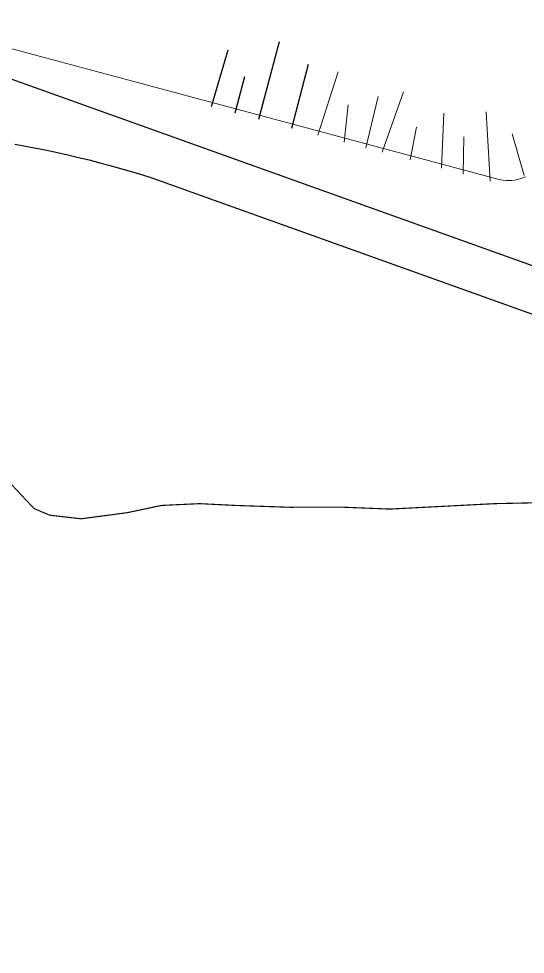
# Model space of a CAD drawing. Header units: inches. Extents: x -3368894 to 5148796, y 84 to 10864301.
# Drawn here: x 502451.88 to 502474.08, y 4346431.23 to 4346472.22 of the extents above; entities that cross this region are included whole.
import ezdxf

# ---------------------------------------------------------------- set-up
doc = ezdxf.new("R2010")
doc.units = ezdxf.units.IN
doc.header["$MEASUREMENT"] = 0
for name, color, linetype, lineweight in [('cm_campiture', 252, 'Continuous', 9), ('cm_quote', 174, 'Continuous', 0), ('cp_limite laguna_linea', 252, 'Continuous', 9), ('cp_piattaforme volumi_linea', 4, 'Continuous', 25), ('cp_pozzette_linee', 142, 'Continuous', 9)]:
    doc.layers.add(name, color=color, linetype=linetype, lineweight=lineweight)
doc.layers.add('cp_vegetazione_linee', color=34, linetype='Continuous')
doc.styles.get("Standard").update_dxf_attribs({"font": 'GOTHIC.TTF'})
doc.dimstyles.new('Quote 200', dxfattribs={"dimtxt": 0.5, "dimasz": 0.2, "dimexe": 1.25, "dimexo": 0.625, "dimgap": 0.2, "dimtad": 1, "dimzin": 1, "dimtxsty": 'Standard', "dimblk": 'ARCHTICK', "dimcen": 2.5, "dimse1": 1, "dimse2": 1, "dimazin": 0, "dimtfac": 1, "dimtmove": 0, "dimatfit": 3, "dimldrblk": 'NONE', "dimfxl": 1, "dimlwd": 0, "dimarcsym": 0})

# ---------------------------------------------------------------- blocks, each defined once
blk = doc.blocks.new('_ArchTick')
at = {"color": 0, "linetype": 'ByBlock', "const_width": 0.15}
blk.add_lwpolyline([(-0.5, -0.5), (0.5, 0.5)], dxfattribs=at)
blk = doc.blocks.new('*D263')
at = {"layer": 'cm_quote', "color": 0, "lineweight": 0, "transparency": 16777216}
for p, q in [((-3368891.703, 8689622.26), (-929594.242, 10864300.067)), ((-3368894.34, 8689619.909), (-3368891.703, 8689622.26))]:
    blk.add_line(p, q, dxfattribs=at)
at = {"layer": 'DEFPOINTS', "color": 0, "transparency": 16777216}
for p in [(-3368891.703, 8689622.26), (503231.569, 4346330.378), (503228.933, 4346328.028)]:
    blk.add_point(p, dxfattribs=at)
at = {"layer": 'cm_quote', "color": 0, "lineweight": 0, "transparency": 16777216, "xscale": 0.2, "yscale": 0.2, "zscale": 0.2}
for p, rotation in [((-3368891.703, 8689622.26), 41.71758129249201), ((-3368894.34, 8689619.909), 221.717581292492)]:
    blk.add_blockref('_ArchTick', p, dxfattribs=dict(at, rotation=rotation))
at = {"layer": 'cm_quote', "color": 0, "transparency": 16777216, "insert": (-929595.199, 10864299.865), "char_height": 0.5, "attachment_point": 5, "rotation": 41.7176}
blk.add_mtext('3,53', dxfattribs=at)
blk = doc.blocks.new('_None')

msp = doc.modelspace()

# ---------------------------------------------------------------- linework, layer by layer
at = {"layer": 'cm_campiture', "color": 253, "ltscale": 0.5}
for points in [[(502464.992, 4346467.125), (502465.887, 4346469.892)], [(502467.099, 4346466.561), (502467.63, 4346468.82)], [(502467.804, 4346466.372), (502468.737, 4346469.021)], [(502466.142, 4346466.817), (502466.323, 4346468.451)], [(502470.405, 4346465.675), (502470.513, 4346468.083)], [(502472.538, 4346465.104), (502472.357, 4346468.15)], [(502469.037, 4346466.042), (502469.307, 4346467.479)], [(502474.022, 4346465.355), (502473.497, 4346467.178)], [(502471.363, 4346465.419), (502471.385, 4346467.044)]]:
    msp.add_lwpolyline(points, dxfattribs=at)
at = {"layer": 'cp_limite laguna_linea', "const_width": 0.05}
msp.add_lwpolyline([(502484.594, 4346449.605), (502484.119, 4346450.105), (502481.718, 4346450.639), (502480.127, 4346450.896), (502476.475, 4346451.055), (502472.745, 4346450.975), (502468.141, 4346450.737), (502465.978, 4346450.824), (502463.775, 4346450.816), (502461.394, 4346450.896), (502459.807, 4346450.975), (502458.14, 4346450.896), (502456.632, 4346450.578), (502454.62, 4346450.311), (502453.244, 4346450.469), (502452.556, 4346450.76), (502451.313, 4346452.086)], dxfattribs=at)
at = {"layer": 'cp_limite laguna_linea', "lineweight": 18, "const_width": 0.05}
msp.add_lwpolyline([(502484.594, 4346449.605), (502484.119, 4346450.105), (502481.718, 4346450.639), (502480.127, 4346450.896), (502476.475, 4346451.055), (502472.745, 4346450.975), (502468.141, 4346450.737), (502465.978, 4346450.824), (502463.775, 4346450.816), (502461.394, 4346450.896), (502459.807, 4346450.975), (502458.14, 4346450.896), (502456.632, 4346450.578), (502454.62, 4346450.311), (502453.244, 4346450.469), (502452.556, 4346450.76), (502451.313, 4346452.086)], dxfattribs=at)
at = {"layer": 'cp_piattaforme volumi_linea'}
for points in [[(502408.706, 4346461.765), (502427.548, 4346466.652), (502442.933, 4346470.643), (502443.646, 4346470.802), (502444.367, 4346470.915), (502445.095, 4346470.979), (502445.825, 4346470.994), (502446.555, 4346470.961), (502447.28, 4346470.88), (502447.999, 4346470.751), (502448.708, 4346470.574), (502449.403, 4346470.351), (502489.955, 4346455.83)], [(502451.708, 4346466.729), (502452.177, 4346466.645), (502452.645, 4346466.555), (502453.112, 4346466.461), (502453.578, 4346466.362), (502454.043, 4346466.258), (502454.507, 4346466.149), (502454.97, 4346466.035), (502455.432, 4346465.916), (502455.892, 4346465.792), (502456.351, 4346465.664), (502456.808, 4346465.53), (502457.264, 4346465.392), (502457.719, 4346465.249), (502489.279, 4346453.948)]]:
    msp.add_lwpolyline(points, dxfattribs=at)
at = {"layer": 'cp_pozzette_linee'}
msp.add_lwpolyline([(502474.09, 4346465.299), (502473.975, 4346465.251), (502473.856, 4346465.21), (502473.736, 4346465.178), (502473.613, 4346465.155), (502473.489, 4346465.14), (502473.364, 4346465.133), (502473.239, 4346465.135), (502473.114, 4346465.146), (502472.991, 4346465.166), (502472.869, 4346465.194), (502448.466, 4346471.73)], dxfattribs=at)
at = {"layer": 'cp_vegetazione_linee'}
for points in [[(502462.402, 4346467.819), (502463.306, 4346471.233)], [(502460.337, 4346468.372), (502461.06, 4346470.864)], [(502463.845, 4346467.432), (502464.58, 4346470.227)], [(502461.365, 4346468.096), (502461.797, 4346469.691)]]:
    msp.add_lwpolyline(points, dxfattribs=at)

# ---------------------------------------------------------------- dimensions: what is measured, and where the dimension line sits
at = {"layer": 'cm_quote'}
dim = msp.add_linear_dim(base=(-3368891.703, 8689622.26), p1=(503228.933, 4346328.028), p2=(503231.569, 4346330.378), angle=41.7176, dimstyle='Quote 200', dxfattribs=at)
dim.commit()
dim.dimension.update_dxf_attribs({"geometry": '*D263', "text_midpoint": (-929594.876, 10864299.502), "dimtype": 161})

doc.saveas('drawing.dxf')
